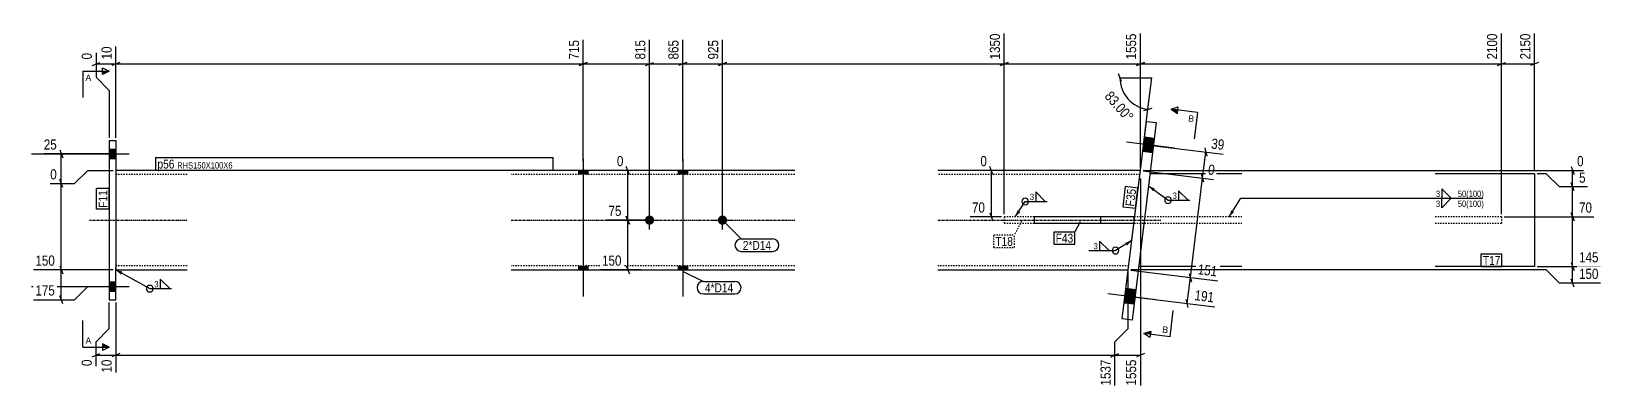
# Model space of a CAD drawing. Header units: millimetres. Extents: x 10 to 30124, y 3 to 600.
# Drawn here: x 10 to 2377, y 6 to 543 of the extents above; entities that cross this region are included whole.
import ezdxf

# ---------------------------------------------------------------- set-up
doc = ezdxf.new("R2010")
doc.units = ezdxf.units.MM
doc.linetypes.add('DXK_LINE_DOT2', pattern=[3.9198, 1.9599, -1.9599])
doc.linetypes.add('DXK_LINE_DOT3', pattern=[5.9187, 2.979, -0.9799, 0.9799, -0.9799])
for name, color, linetype in [('MÅLSÆTNING', 7, 'Continuous'), ('STÅL', 7, 'Continuous'), ('TEKST', 7, 'Continuous')]:
    doc.layers.add(name, color=color, linetype=linetype)
doc.styles.add('Arial', font='ARIAL.TTF', dxfattribs={"height": 0.2})
doc.styles.add('Arial Narrow', font='ARIALN.TTF', dxfattribs={"height": 0.2})

msp = doc.modelspace()

# ---------------------------------------------------------------- hatches: boundary and pattern name
at = {"layer": 'STÅL', "linetype": 'Continuous'}
for color, points in [(4, [(1700.9, 360.2), (1703.6, 382), (1688.7, 383.8), (1686, 362)]), (4, [(1700.9, 360.2), (1703.6, 382), (1688.7, 383.8), (1686, 362)]), (96, [(137.1, 351.8), (137.1, 365.8), (127.1, 365.8), (127.1, 351.8)]), (96, [(137.1, 351.8), (137.1, 365.8), (127.1, 365.8), (127.1, 351.8)]), (96, [(849.1, 333.8), (835.1, 333.8), (835.1, 327.8), (849.1, 327.8)]), (96, [(849.1, 333.8), (835.1, 333.8), (835.1, 327.8), (849.1, 327.8)]), (96, [(999.1, 333.8), (985.1, 333.8), (985.1, 327.8), (999.1, 327.8)]), (96, [(999.1, 333.8), (985.1, 333.8), (985.1, 327.8), (999.1, 327.8)]), (96, [(942.1, 265.8, -1), (942.1, 251.8, -1)]), (96, [(1052.1, 265.8, -1), (1052.1, 251.8, -1)]), (96, [(849.1, 189.8), (835.1, 189.8), (835.1, 183.8), (849.1, 183.8)]), (96, [(849.1, 189.8), (835.1, 189.8), (835.1, 183.8), (849.1, 183.8)]), (96, [(999.1, 189.8), (985.1, 189.8), (985.1, 183.8), (999.1, 183.8)]), (96, [(999.1, 189.8), (985.1, 189.8), (985.1, 183.8), (999.1, 183.8)]), (96, [(137.1, 151.8), (137.1, 165.8), (127.1, 165.8), (127.1, 151.8)]), (96, [(137.1, 151.8), (137.1, 165.8), (127.1, 165.8), (127.1, 151.8)]), (4, [(1672.9, 131.9), (1675.5, 153.7), (1660.7, 155.6), (1658, 133.7)]), (4, [(1672.9, 131.9), (1675.5, 153.7), (1660.7, 155.6), (1658, 133.7)])]:
    msp.add_hatch(color=color, dxfattribs=at).paths.add_polyline_path(points)
at = {"layer": 'TEKST', "linetype": 'Continuous'}
for color, points in [(30, [(117.1, 478.5), (117.1, 483.5), (127.1, 483.5)]), (30, [(1739, 424.7), (1738.4, 419.7), (1729.1, 425.9)]), (3, [(1701.3, 302.5), (1694.8, 310.5), (1704.3, 306.5)]), (3, [(1501.3, 270.8), (1493.7, 263.8), (1497.1, 273.5)]), (3, [(1823.8, 270.9), (1816.3, 263.8), (1819.6, 273.6)]), (3, [(1659.7, 224.7), (1669.5, 227.9), (1662.3, 220.5)]), (3, [(144.6, 176.7), (137.1, 183.8), (147.1, 181.1)]), (30, [(117.1, 67.4), (117.1, 72.4), (127.1, 67.4)]), (30, [(1698.1, 91.6), (1697.5, 86.7), (1687.6, 87.9)])]:
    msp.add_hatch(color=color, dxfattribs=at).paths.add_polyline_path(points)

# ---------------------------------------------------------------- linework, layer by layer
at = {"layer": 'MÅLSÆTNING', "color": 7, "linetype": 'Continuous'}
for p, q in [((842.1, 347.8), (842.1, 530.3)), ((842.1, 347.8), (842.1, 530.3)), ((942.1, 262.8), (942.1, 530.3)), ((992.1, 347.8), (992.1, 530.3)), ((992.1, 347.8), (992.1, 530.3)), ((1052.1, 262.8), (1052.1, 530.3)), ((1052.1, 262.8), (1052.1, 530.3)), ((1477.1, 267.8), (1477.1, 540)), ((2227.1, 267.8), (2227.1, 540)), ((2227.1, 267.8), (2227.1, 540)), ((2277.1, 332.8), (2277.1, 540)), ((107.1, 510.8), (107.1, 474.2)), ((137.1, 382.8), (137.1, 520.5)), ((137.1, 382.8), (137.1, 520.5)), ((101.1, 491.8), (113.1, 496.6)), ((107.1, 494.2), (137.1, 494.2)), ((107.1, 474.2), (127.1, 454.2)), ((143.1, 496.6), (131.1, 491.8)), ((143.1, 496.6), (131.1, 491.8)), ((137.1, 494.2), (842.1, 494.2)), ((848.1, 496.6), (836.1, 491.8)), ((836.1, 491.8), (848.1, 496.6)), ((842.1, 494.2), (942.1, 494.2)), ((936.1, 491.8), (948.1, 496.6)), ((998.1, 496.6), (986.1, 491.8)), ((998.1, 496.6), (986.1, 491.8)), ((992.1, 494.2), (1052.1, 494.2)), ((1058.1, 496.6), (1046.1, 491.8)), ((1046.1, 491.8), (1058.1, 496.6)), ((1052.1, 494.2), (1477.1, 494.2)), ((1471.1, 491.8), (1483.1, 496.6)), ((1654.1, 467.5), (1649.3, 479.5)), ((1651.7, 473.5), (1699.7, 473.5)), ((1688.5, 496.6), (1676.5, 491.8)), ((1676.5, 491.8), (1688.5, 496.6)), ((1682.5, 494.2), (2227.1, 494.2)), ((1693.8, 425.8), (1699.7, 473.5)), ((2221.1, 491.8), (2233.1, 496.6)), ((2221.1, 491.8), (2233.1, 496.6)), ((2227.1, 494.2), (2277.1, 494.2)), ((2283.1, 496.6), (2271.1, 491.8)), ((127.1, 454.2), (127.1, 382.8)), ((1687.6, 424.2), (1700.1, 427.5)), ((1683, 337.7), (1693.8, 425.8)), ((133.1, 358.8), (28.4, 358.8)), ((52.3, 364.8), (57.1, 352.8)), ((54.7, 313.8), (54.7, 358.8)), ((74.7, 313.8), (94.7, 333.8)), ((74.7, 313.8), (94.7, 333.8)), ((94.7, 333.8), (133.1, 333.8)), ((94.7, 333.8), (133.1, 333.8)), ((928.9, 333.8), (892.9, 333.8)), ((911.8, 327.8), (907, 339.8)), ((1474.1, 333.8), (1441.2, 333.8)), ((1460.1, 327.8), (1455.3, 339.8)), ((1457.7, 263.8), (1457.7, 333.8)), ((1686.5, 333.3), (1792.8, 320.2)), ((38.1, 313.8), (74.7, 313.8)), ((38.1, 313.8), (74.7, 313.8)), ((57.1, 307.8), (52.3, 319.8)), ((57.1, 307.8), (52.3, 319.8)), ((1682.5, 321.6), (1682.5, 9.6)), ((1778, 316), (1774.7, 328.5)), ((2294.6, 328.8), (2281.1, 328.8)), ((2294.6, 328.8), (2281.1, 328.8)), ((2314.6, 308.8), (2294.6, 328.8)), ((2314.6, 308.8), (2294.6, 328.8)), ((2357, 308.8), (2314.6, 308.8)), ((2337, 302.8), (2332.2, 314.8)), ((2334.6, 263.8), (2334.6, 308.8)), ((911.8, 252.8), (907, 264.8)), ((1473.1, 263.8), (1425.6, 263.8)), ((1455.3, 269.8), (1460.1, 257.8)), ((2231.1, 263.8), (2366.7, 263.8)), ((2231.1, 263.8), (2366.7, 263.8)), ((2332.2, 269.8), (2337, 257.8)), ((2337, 257.8), (2332.2, 269.8)), ((2334.6, 188.8), (2334.6, 263.8)), ((938.1, 258.8), (877.3, 258.8)), ((909.4, 183.8), (909.4, 258.8)), ((52.3, 189.8), (57.1, 177.8)), ((907, 189.8), (911.8, 177.8)), ((2332.2, 194.8), (2337, 182.8)), ((2332.2, 194.8), (2337, 182.8)), ((133.1, 183.8), (12.8, 183.8)), ((54.7, 138.8), (54.7, 183.8)), ((928.9, 183.8), (867.5, 183.8)), ((1664.1, 95.4), (1664.1, 179.8)), ((1664.1, 95.4), (1664.1, 179.8)), ((1668.1, 183.3), (1799.5, 167.2)), ((1753.1, 133.1), (1758, 172.3)), ((1756.3, 178.5), (1759.6, 166)), ((2281.1, 188.8), (2376.5, 188.8)), ((2281.1, 188.8), (2376.5, 188.8)), ((2314.6, 163.8), (2294.6, 183.8)), ((2337, 157.8), (2332.2, 169.8)), ((2334.6, 163.8), (2334.6, 188.8)), ((57.1, 132.8), (52.3, 144.8)), ((74.7, 138.8), (94.7, 158.8)), ((94.7, 158.8), (133.1, 158.8)), ((1663.3, 144.1), (1794.7, 128)), ((2376.5, 163.8), (2314.6, 163.8)), ((12.8, 138.8), (74.7, 138.8)), ((127.1, 95.4), (127.1, 134.8)), ((137.1, 134.8), (137.1, 29.1)), ((137.1, 134.8), (137.1, 29.1)), ((1754.8, 126.9), (1751.5, 139.4)), ((107.1, 75.4), (127.1, 95.4)), ((1644.1, 75.4), (1664.1, 95.4)), ((1644.1, 75.4), (1664.1, 95.4)), ((107.1, 38.9), (107.1, 75.4)), ((1644.1, 9.6), (1644.1, 75.4)), ((101.1, 53), (113.1, 57.8)), ((107.1, 55.4), (137.1, 55.4)), ((143.1, 57.8), (131.1, 53)), ((143.1, 57.8), (131.1, 53)), ((137.1, 55.4), (1644.1, 55.4)), ((1638.1, 53), (1650.1, 57.8)), ((1688.5, 57.8), (1676.5, 53))]:
    msp.add_line(p, q, dxfattribs=at)
msp.add_arc((1699.7, 473.5), 48, 180, 263, dxfattribs=at)
at = {"layer": 'STÅL', "color": 2, "linetype": 'Continuous'}
for p, q in [((1655, 109.9), (1691.6, 407.7)), ((1706.5, 405.8), (1669.9, 108.1)), ((1691.6, 407.7), (1706.5, 405.8)), ((127.1, 378.8), (137.1, 378.8)), ((127.1, 378.8), (127.1, 138.8)), ((137.1, 378.8), (137.1, 331.3)), ((244.6, 333.8), (137.1, 333.8)), ((1161.1, 333.8), (733.1, 333.8)), ((1682.5, 333.8), (1377.1, 333.8)), ((137.1, 331.3), (137.1, 187.3)), ((1835.8, 328.8), (1697, 328.8)), ((2277.1, 328.8), (2127.1, 328.8)), ((2277.1, 328.8), (2277.1, 188.8)), ((1522.7, 253.8), (1522.7, 263.8)), ((1672.7, 263.8), (1522.7, 263.8)), ((1622.7, 253.8), (1622.7, 263.8)), ((1672.7, 263.8), (1672.7, 253.8)), ((1672.7, 253.8), (1522.7, 253.8)), ((137.1, 186.3), (137.1, 187.3)), ((137.1, 138.8), (137.1, 186.3)), ((137.1, 183.8), (244.6, 183.8)), ((733.1, 183.8), (1161.1, 183.8)), ((1377.1, 183.8), (1664.1, 183.8)), ((1835.8, 188.8), (1679.8, 188.8)), ((2277.1, 188.8), (2127.1, 188.8)), ((127.1, 138.8), (137.1, 138.8)), ((1669.9, 108.1), (1655, 109.9))]:
    msp.add_line(p, q, dxfattribs=at)
at = {"layer": 'STÅL', "color": 4, "linetype": 'Continuous'}
for p, q in [((1703.6, 382), (1688.7, 383.8)), ((1703.6, 382), (1688.7, 383.8)), ((1734, 367.2), (1661.5, 376.1)), ((1734, 367.2), (1661.5, 376.1)), ((1700.9, 360.2), (1686, 362)), ((1700.9, 360.2), (1686, 362)), ((1706, 138.9), (1633.5, 147.8)), ((1706, 138.9), (1633.5, 147.8)), ((1675.5, 153.7), (1660.7, 155.6)), ((1675.5, 153.7), (1660.7, 155.6)), ((1672.9, 131.9), (1658, 133.7)), ((1672.9, 131.9), (1658, 133.7))]:
    msp.add_line(p, q, dxfattribs=at)
at = {"layer": 'STÅL', "color": 96, "linetype": 'Continuous'}
for p, q in [((9.6, 358.8), (157.1, 358.8)), ((9.6, 358.8), (157.1, 358.8)), ((127.1, 365.8), (137.1, 365.8)), ((127.1, 365.8), (137.1, 365.8)), ((127.1, 351.8), (137.1, 351.8)), ((127.1, 351.8), (137.1, 351.8)), ((835.1, 333.8), (835.1, 327.8)), ((835.1, 333.8), (835.1, 327.8)), ((842.1, 351.3), (842.1, 143.8)), ((842.1, 351.3), (842.1, 143.8)), ((849.1, 333.8), (849.1, 327.8)), ((849.1, 333.8), (849.1, 327.8)), ((985.1, 333.8), (985.1, 327.8)), ((985.1, 333.8), (985.1, 327.8)), ((992.1, 351.3), (992.1, 143.8)), ((992.1, 351.3), (992.1, 143.8)), ((999.1, 333.8), (999.1, 327.8)), ((999.1, 333.8), (999.1, 327.8)), ((942.1, 244.8), (942.1, 272.8)), ((1052.1, 244.8), (1052.1, 272.8)), ((928.1, 258.8), (956.1, 258.8)), ((1038.1, 258.8), (1066.1, 258.8)), ((835.1, 189.8), (835.1, 183.8)), ((835.1, 189.8), (835.1, 183.8)), ((849.1, 189.8), (849.1, 183.8)), ((849.1, 189.8), (849.1, 183.8)), ((985.1, 189.8), (985.1, 183.8)), ((985.1, 189.8), (985.1, 183.8)), ((999.1, 189.8), (999.1, 183.8)), ((999.1, 189.8), (999.1, 183.8)), ((127.1, 165.8), (137.1, 165.8)), ((127.1, 165.8), (137.1, 165.8)), ((9.6, 158.8), (157.1, 158.8)), ((9.6, 158.8), (157.1, 158.8)), ((127.1, 151.8), (137.1, 151.8)), ((127.1, 151.8), (137.1, 151.8))]:
    msp.add_line(p, q, dxfattribs=at)
at = {"layer": 'STÅL', "color": 7, "linetype": 'DXK_LINE_DOT2'}
for p, q in [((137.1, 333.8), (137.1, 331.3)), ((1664.1, 183.8), (1682.5, 333.8)), ((137.1, 331.3), (137.1, 186.3)), ((244.6, 327.8), (137.1, 327.8)), ((1161.1, 327.8), (733.1, 327.8)), ((1681.8, 327.8), (1377.1, 327.8)), ((1697, 328.8), (1679.8, 188.8)), ((1835.8, 263.8), (1477.1, 263.8)), ((1477.1, 263.8), (1477.1, 253.8)), ((2227.1, 263.8), (2127.1, 263.8)), ((2227.1, 263.8), (2227.1, 253.8)), ((1835.8, 253.8), (1477.1, 253.8)), ((2227.1, 253.8), (2127.1, 253.8)), ((244.6, 189.8), (137.1, 189.8)), ((1161.1, 189.8), (733.1, 189.8)), ((1664.9, 189.8), (1377.1, 189.8)), ((137.1, 186.3), (137.1, 183.8))]:
    msp.add_line(p, q, dxfattribs=at)
at = {"layer": 'STÅL', "color": 7, "linetype": 'DXK_LINE_DOT3'}
for p, q in [((97.1, 258.8), (244.6, 258.8)), ((733.1, 258.8), (1161.1, 258.8)), ((1377.1, 258.8), (1713.3, 258.8))]:
    msp.add_line(p, q, dxfattribs=at)
at = {"layer": 'TEKST', "color": 30, "linetype": 'Continuous'}
for p, q in [((127.1, 483.5), (117.1, 478.5)), ((1729.1, 425.9), (1739.6, 429.7)), ((1738.4, 419.7), (1739.6, 429.7)), ((1729.1, 425.9), (1738.4, 419.7)), ((127.1, 67.4), (117.1, 72.4)), ((1687.6, 87.9), (1698.1, 91.6)), ((1696.9, 81.7), (1687.6, 87.9)), ((1698.1, 91.6), (1696.9, 81.7))]:
    msp.add_line(p, q, dxfattribs=at)
at = {"layer": 'TEKST', "color": 3, "linetype": 'Continuous'}
for p, q in [((1816.3, 263.8), (1834, 291.7)), ((1669.5, 227.9), (1645.1, 212.8))]:
    msp.add_line(p, q, dxfattribs=at)
for start, end in [(90, 270), (270, 90)]:
    msp.add_arc((1645.1, 212.8), 5, start, end, dxfattribs=at)

# ---------------------------------------------------------------- wipeouts: each hides what was drawn before it
at = {"color": 0, "linetype": 'Continuous'}
msp.add_wipeout([(1763, 406.6), (1764.2, 416.6), (1755.4, 417.7), (1754.2, 407.7)], dxfattribs=at).dxf.layer = 'TEKST'
at = {"color": 0}
for points in [[(1522.7, 288.2), (1522.7, 299.8), (1515, 299.8), (1515, 288.2)], [(1738.1, 290), (1738.1, 301.6), (1730.4, 301.6), (1730.4, 290)], [(2135.2, 292.9), (2135.2, 304.5), (2127.5, 304.5), (2127.5, 292.9)], [(1581.2, 225), (1581.2, 239), (1554.8, 239), (1554.8, 225)], [(1125.4, 214), (1125.4, 228), (1082.8, 228), (1082.8, 214)], [(1490.2, 220), (1490.2, 234), (1463.8, 234), (1463.8, 220)], [(1618.9, 214), (1618.9, 225.6), (1611.2, 225.6), (1611.2, 214)], [(202, 156.7), (202, 168.3), (194.3, 168.3), (194.3, 156.7)], [(1068.4, 150.1), (1068.4, 164.1), (1025.7, 164.1), (1025.7, 150.1)]]:
    msp.add_wipeout(points, dxfattribs=at).dxf.layer = 'TEKST'

# ---------------------------------------------------------------- next in the draw order: linework, layer by layer
at = {"layer": 'TEKST', "color": 7, "linetype": 'Continuous'}
for q in [(1729.1, 425.9), (1763.9, 381.3)]:
    msp.add_line((1768.8, 421), q, dxfattribs=at)
at = {"layer": 'TEKST', "color": 3, "linetype": 'Continuous'}
for p, q in [((1694.8, 310.5), (1724.2, 288.8)), ((1493.7, 263.8), (1508.8, 287)), ((1508.8, 287), (1541.9, 287)), ((1539, 287), (1524.8, 301.3)), ((1524.8, 301.3), (1524.8, 287)), ((1524.8, 287), (1539, 287)), ((1724.2, 288.8), (1757.3, 288.8)), ((1754.4, 288.8), (1740.2, 303)), ((1740.2, 303), (1740.2, 288.8)), ((1740.2, 288.8), (1754.4, 288.8)), ((2151.5, 291.7), (2137.2, 305.9)), ((2137.2, 305.9), (2137.2, 291.7)), ((2137.2, 291.7), (2151.5, 291.7)), ((1635.3, 212.8), (1621, 227.1)), ((1621, 227.1), (1621, 212.8)), ((1605, 212.8), (1645.1, 212.8)), ((1621, 212.8), (1635.3, 212.8)), ((137.1, 183.8), (188.1, 155.5)), ((218.3, 155.5), (204, 169.8)), ((204, 169.8), (204, 155.5)), ((188.1, 155.5), (221.2, 155.5)), ((204, 155.5), (218.3, 155.5))]:
    msp.add_line(p, q, dxfattribs=at)
for centre, start, end in [((1508.8, 287), 90, 270), ((1508.8, 287), 270, 90), ((1724.2, 288.8), 90, 270), ((1724.2, 288.8), 270, 90), ((188.1, 155.5), 90, 270), ((188.1, 155.5), 270, 90)]:
    msp.add_arc(centre, 5, start, end, dxfattribs=at)

# ---------------------------------------------------------------- next in the draw order: texts
at = {"layer": 'TEKST', "color": 3, "linetype": 'Continuous', "style": 'Arial'}
msp.add_text('B', height=9.55, rotation=-7.0015, dxfattribs=at).set_placement((1754.2, 407.7))
at = {"layer": 'TEKST', "color": 3, "style": 'Arial Narrow'}
for p in [(1515.8, 289), (1731.2, 290.8), (1612, 214.8), (195.1, 157.5)]:
    msp.add_text('3', height=9.54, dxfattribs=at).set_placement(p)

# ---------------------------------------------------------------- next in the draw order: wipeouts: each hides what was drawn before it
at = {"color": 0, "linetype": 'Continuous'}
for points, layer in [([(133.9, 523.7), (111.5, 523.7), (111.5, 497.8), (133.9, 497.8)], 'MÅLSÆTNING'), ([(838.9, 533.5), (816.5, 533.5), (816.5, 497.8), (838.9, 497.8)], 'MÅLSÆTNING'), ([(938.9, 533.5), (916.5, 533.5), (916.5, 497.8), (938.9, 497.8)], 'MÅLSÆTNING'), ([(1048.9, 533.5), (1026.5, 533.5), (1026.5, 497.8), (1048.9, 497.8)], 'MÅLSÆTNING'), ([(1473.9, 543.2), (1451.5, 543.2), (1451.5, 497.8), (1473.9, 497.8)], 'MÅLSÆTNING'), ([(2223.9, 543.2), (2201.5, 543.2), (2201.5, 497.8), (2223.9, 497.8)], 'MÅLSÆTNING'), ([(2273.9, 543.2), (2251.5, 543.2), (2251.5, 497.8), (2273.9, 497.8)], 'MÅLSÆTNING'), ([(51.1, 362), (51.1, 384.4), (25.2, 384.4), (25.2, 362)], 'MÅLSÆTNING'), ([(1454.1, 337), (1454.1, 359.4), (1438, 359.4), (1438, 337)], 'MÅLSÆTNING'), ([(2357.3, 312), (2357.3, 334.4), (2341.1, 334.4), (2341.1, 312)], 'MÅLSÆTNING'), ([(902.9, 262), (902.9, 284.4), (877, 284.4), (877, 262)], 'MÅLSÆTNING'), ([(1451.2, 267), (1451.2, 289.4), (1425.3, 289.4), (1425.3, 267)], 'MÅLSÆTNING'), ([(2367, 267), (2367, 289.4), (2341.1, 289.4), (2341.1, 267)], 'MÅLSÆTNING'), ([(2376.8, 192), (2376.8, 214.4), (2341.1, 214.4), (2341.1, 192)], 'MÅLSÆTNING'), ([(48.2, 187), (48.2, 209.4), (12.5, 209.4), (12.5, 187)], 'MÅLSÆTNING'), ([(902.9, 187), (902.9, 209.4), (867.3, 209.4), (867.3, 187)], 'MÅLSÆTNING'), ([(1800.2, 170.3), (1802.9, 192.5), (1767.5, 196.9), (1764.8, 174.6)], 'MÅLSÆTNING'), ([(48.2, 142), (48.2, 164.4), (12.5, 164.4), (12.5, 142)], 'MÅLSÆTNING'), ([(1795.4, 131.1), (1798.1, 153.4), (1762.7, 157.7), (1760, 135.5)], 'MÅLSÆTNING'), ([(133.9, 51.8), (111.5, 51.8), (111.5, 25.9), (133.9, 25.9)], 'MÅLSÆTNING'), ([(1640.9, 51.8), (1618.5, 51.8), (1618.5, 6.4), (1640.9, 6.4)], 'MÅLSÆTNING'), ([(100, 468.5), (100, 478.5), (91.1, 478.5), (91.1, 468.5)], 'TEKST'), ([(1723.9, 88.5), (1725.2, 98.4), (1716.3, 99.5), (1715.1, 89.5)], 'TEKST'), ([(100, 72.4), (100, 82.4), (91.1, 82.4), (91.1, 72.4)], 'TEKST')]:
    msp.add_wipeout(points, dxfattribs=at).dxf.layer = layer
at = {"color": 0}
for points, layer in [([(1662.1, 400.9), (1678.9, 415.8), (1639.9, 459.8), (1623.1, 445)], 'MÅLSÆTNING'), ([(225.4, 336.6), (225.4, 350.6), (199.8, 350.6), (199.8, 336.6)], 'TEKST'), ([(124.3, 304), (110.3, 304), (110.3, 277.5), (124.3, 277.5)], 'TEKST'), ([(1676.2, 305.2), (1662.3, 306.9), (1659.1, 280.6), (1673, 278.9)], 'TEKST'), ([(1581.2, 225), (1581.2, 239), (1554.8, 239), (1554.8, 225)], 'TEKST'), ([(1125.4, 214), (1125.4, 228), (1082.8, 228), (1082.8, 214)], 'TEKST'), ([(1490.2, 220), (1490.2, 234), (1463.8, 234), (1463.8, 220)], 'TEKST'), ([(1068.4, 150.1), (1068.4, 164.1), (1025.7, 164.1), (1025.7, 150.1)], 'TEKST')]:
    msp.add_wipeout(points, dxfattribs=at).dxf.layer = layer

# ---------------------------------------------------------------- next in the draw order: linework, layer by layer
at = {"layer": 'MÅLSÆTNING', "color": 7, "linetype": 'Continuous'}
for p, q in [((942.1, 262.8), (942.1, 530.3)), ((1477.1, 267.8), (1477.1, 540)), ((1682.5, 337.8), (1682.5, 540)), ((1682.5, 337.8), (1682.5, 540)), ((936.1, 491.8), (948.1, 496.6)), ((942.1, 494.2), (992.1, 494.2)), ((1483.1, 496.6), (1471.1, 491.8)), ((1477.1, 494.2), (1682.5, 494.2)), ((909.4, 258.8), (909.4, 333.8)), ((2332.2, 339.8), (2337, 327.8)), ((2334.6, 308.8), (2334.6, 333.8)), ((54.7, 183.8), (54.7, 313.8)), ((1758, 172.3), (1776.4, 322.3)), ((2357, 308.8), (2314.6, 308.8)), ((2337, 302.8), (2332.2, 314.8)), ((907, 264.8), (911.8, 252.8)), ((938.1, 258.8), (877.3, 258.8)), ((52.3, 189.8), (57.1, 177.8)), ((133.1, 183.8), (12.8, 183.8)), ((2294.6, 183.8), (1668.1, 183.8)), ((1668.1, 183.3), (1799.5, 167.2)), ((1756.3, 178.5), (1759.6, 166)), ((1644.1, 9.6), (1644.1, 75.4)), ((1638.1, 53), (1650.1, 57.8)), ((1644.1, 55.4), (1682.5, 55.4))]:
    msp.add_line(p, q, dxfattribs=at)
at = {"layer": 'TEKST', "color": 7, "linetype": 'Continuous'}
for p, q in [((87.1, 483.5), (87.1, 443.5)), ((87.1, 483.5), (127.1, 483.5)), ((1052.1, 258.8), (1080.4, 230.4)), ((1552.4, 241.4), (1583.6, 241.4)), ((1552.4, 222.6), (1552.4, 241.4)), ((1591.5, 256.1), (1583.6, 241.4)), ((1583.6, 222.6), (1583.6, 241.4)), ((1080.4, 230.4), (1127.8, 230.4)), ((1552.4, 222.6), (1583.6, 222.6)), ((1080.4, 211.6), (1127.8, 211.6)), ((991.6, 182.1), (1023.3, 166.5)), ((1023.3, 166.5), (1070.8, 166.5)), ((1023.3, 147.7), (1070.8, 147.7)), ((1727.3, 83), (1732.2, 122.7)), ((87.1, 67.4), (87.1, 107.4)), ((1727.3, 83), (1687.6, 87.9)), ((87.1, 67.4), (127.1, 67.4))]:
    msp.add_line(p, q, dxfattribs=at)
at = {"layer": 'TEKST', "color": 30, "linetype": 'Continuous'}
for p, q in [((117.1, 478.5), (117.1, 488.5)), ((117.1, 488.5), (127.1, 483.5)), ((117.1, 72.4), (117.1, 62.4)), ((127.1, 67.4), (117.1, 62.4))]:
    msp.add_line(p, q, dxfattribs=at)
at = {"layer": 'TEKST', "color": 7, "linetype": 'DXK_LINE_DOT2'}
for p, q in [((1503.1, 257), (1492.6, 236.4)), ((1461.4, 236.4), (1492.6, 236.4)), ((1461.4, 217.6), (1461.4, 236.4)), ((1461.4, 217.6), (1492.6, 217.6)), ((1492.6, 217.6), (1492.6, 236.4))]:
    msp.add_line(p, q, dxfattribs=at)
at = {"layer": 'TEKST', "color": 7, "linetype": 'Continuous'}
for centre, start, end in [((1080.4, 221), 90, 270), ((1127.8, 221), 270, 90), ((1023.3, 157.1), 90, 270), ((1070.8, 157.1), 270, 90)]:
    msp.add_arc(centre, 9.4, start, end, dxfattribs=at)

# ---------------------------------------------------------------- next in the draw order: texts
at = {"layer": 'MÅLSÆTNING', "color": 3, "linetype": 'Continuous', "style": 'Arial Narrow'}
for s, rotation, p in [('715', 90.0002, (835.7, 501)), ('815', 90.0002, (935.7, 501)), ('925', 90.0002, (1045.7, 501)), ('1350', 90.0002, (1470.7, 501)), ('2100', 90.0002, (2220.7, 501)), ('2150', 90.0002, (2270.7, 501)), ('151', -7.0015, (1768.4, 177.4)), ('191', -7.0015, (1763.6, 138.3)), ('1537', 90.0002, (1637.7, 9.6))]:
    msp.add_text(s, height=15.27, rotation=rotation, dxfattribs=at).set_placement(p)
at = {"layer": 'MÅLSÆTNING', "color": 3, "style": 'Arial Narrow'}
msp.add_text('83.00°', height=15.27, rotation=-48.5009, dxfattribs=at).set_placement((1627.6, 444.7))
at = {"layer": 'MÅLSÆTNING', "color": 3, "linetype": 'Continuous', "style": 'Arial Narrow'}
for s, height, p in [('25', 15.27, (28.4, 365.2)), ('0', 15.3, (1441.2, 340.2)), ('5', 15.3, (2344.3, 315.2)), ('70', 15.27, (1428.5, 270.2)), ('70', 15.27, (2344.3, 270.2)), ('75', 15.27, (880.2, 265.2)), ('150', 15.27, (15.7, 190.2)), ('150', 15.27, (870.5, 190.2)), ('175', 15.27, (15.7, 145.2))]:
    msp.add_text(s, height=height, dxfattribs=at).set_placement(p)
at = {"layer": 'TEKST', "color": 3, "linetype": 'Continuous', "style": 'Arial'}
for p in [(91.1, 468.5), (91.1, 72.4)]:
    msp.add_text('A', height=9.55, dxfattribs=at).set_placement(p)
at = {"layer": 'TEKST', "color": 3, "style": 'Arial Narrow'}
for s, p in [('F43', (1554.8, 225)), ('2*D14', (1082.8, 214)), ('T18', (1463.8, 220)), ('4*D14', (1025.7, 150.1))]:
    msp.add_text(s, height=13.36, dxfattribs=at).set_placement(p)
at = {"layer": 'TEKST', "color": 3, "linetype": 'Continuous', "style": 'Arial'}
msp.add_text('B', height=9.55, rotation=-7.0015, dxfattribs=at).set_placement((1715.1, 89.5))

# ---------------------------------------------------------------- next in the draw order: wipeouts: each hides what was drawn before it
at = {"color": 0, "linetype": 'Continuous'}
for points, layer in [([(103.9, 514), (81.5, 514), (81.5, 497.8), (103.9, 497.8)], 'MÅLSÆTNING'), ([(2376.8, 167), (2376.8, 189.4), (2341.1, 189.4), (2341.1, 167)], 'MÅLSÆTNING'), ([(103.9, 51.8), (81.5, 51.8), (81.5, 35.6), (103.9, 35.6)], 'MÅLSÆTNING'), ([(2135.2, 277.9), (2135.2, 289.5), (2127.5, 289.5), (2127.5, 277.9)], 'TEKST'), ([(2199.9, 292.9), (2199.9, 304.5), (2160.6, 304.5), (2160.6, 292.9)], 'TEKST')]:
    msp.add_wipeout(points, dxfattribs=at).dxf.layer = layer
at = {"color": 0}
for points in [[(225.4, 336.6), (225.4, 350.6), (199.8, 350.6), (199.8, 336.6)], [(124.3, 304), (110.3, 304), (110.3, 277.5), (124.3, 277.5)], [(1676.2, 305.2), (1662.3, 306.9), (1659.1, 280.6), (1673, 278.9)]]:
    msp.add_wipeout(points, dxfattribs=at).dxf.layer = 'TEKST'

# ---------------------------------------------------------------- next in the draw order: linework, layer by layer
at = {"layer": 'TEKST', "color": 7, "linetype": 'Continuous'}
for p, q in [((197.4, 334.2), (197.4, 353)), ((1656.4, 278.5), (1660.2, 309.5)), ((1678.9, 307.2), (1660.2, 309.5)), ((107.9, 275.1), (107.9, 306.4)), ((126.7, 306.4), (107.9, 306.4)), ((126.7, 275.1), (126.7, 306.4)), ((1675.1, 276.3), (1678.9, 307.2)), ((126.7, 275.1), (107.9, 275.1)), ((1675.1, 276.3), (1656.4, 278.5))]:
    msp.add_line(p, q, dxfattribs=at)
at = {"layer": 'TEKST', "color": 3, "linetype": 'Continuous'}
for p, q in [((2137.2, 291.7), (2151.5, 291.7)), ((2151.5, 291.7), (2137.2, 277.4)), ((2137.2, 277.4), (2137.2, 291.7))]:
    msp.add_line(p, q, dxfattribs=at)

# ---------------------------------------------------------------- next in the draw order: texts
at = {"layer": 'MÅLSÆTNING', "color": 3, "linetype": 'Continuous', "style": 'Arial Narrow'}
for s, height, p in [('0', 15.3, (100.7, 501)), ('10', 15.27, (130.7, 501)), ('0', 15.3, (100.7, 38.9)), ('10', 15.27, (130.7, 29.1))]:
    msp.add_text(s, height=height, rotation=90.0002, dxfattribs=at).set_placement(p)
for s, p in [('145', (2344.3, 195.2)), ('150', (2344.3, 170.2))]:
    msp.add_text(s, height=15.27, dxfattribs=at).set_placement(p)
at = {"layer": 'TEKST', "color": 3, "style": 'Arial Narrow'}
for s, rotation, p in [('F11', 90.0002, (124.3, 277.5)), ('F35', 82.9987, (1673, 278.9))]:
    msp.add_text(s, height=13.36, rotation=rotation, dxfattribs=at).set_placement(p)
msp.add_text('3', height=9.54, dxfattribs=at).set_placement((2128.3, 293.7))
at = {"layer": 'TEKST', "color": 3, "linetype": 'Continuous', "style": 'Arial Narrow'}
msp.add_text('3', height=9.54, dxfattribs=at).set_placement((2128.3, 278.7))

# ---------------------------------------------------------------- next in the draw order: wipeouts: each hides what was drawn before it
at = {"color": 0, "linetype": 'Continuous'}
for points in [[(988.9, 533.5), (966.5, 533.5), (966.5, 497.8), (988.9, 497.8)], [(1679.3, 543.2), (1656.9, 543.2), (1656.9, 497.8), (1679.3, 497.8)], [(905.8, 337), (905.8, 359.4), (889.7, 359.4), (889.7, 337)], [(51.1, 317), (51.1, 339.4), (34.9, 339.4), (34.9, 317)], [(1796.4, 323), (1799.1, 345.3), (1783.1, 347.2), (1780.3, 325)], [(1679.3, 51.8), (1656.9, 51.8), (1656.9, 6.4), (1679.3, 6.4)]]:
    msp.add_wipeout(points, dxfattribs=at).dxf.layer = 'MÅLSÆTNING'
at = {"color": 0}
for points in [[(794.5, 336.6), (794.5, 346.6), (229.6, 346.6), (229.6, 336.6)], [(2225.6, 191.4), (2225.6, 205.4), (2199.2, 205.4), (2199.2, 191.4)]]:
    msp.add_wipeout(points, dxfattribs=at).dxf.layer = 'TEKST'

# ---------------------------------------------------------------- next in the draw order: linework, layer by layer
at = {"layer": 'MÅLSÆTNING', "color": 7, "linetype": 'Continuous'}
for p, q in [((1691.3, 372.4), (1807.3, 358.2)), ((1776.4, 322.3), (1781.2, 361.4)), ((1779.5, 367.6), (1782.8, 355.1)), ((1686.5, 333.8), (2351.2, 333.8)), ((1686.5, 333.3), (1792.8, 320.2)), ((1778, 316), (1774.7, 328.5))]:
    msp.add_line(p, q, dxfattribs=at)

# ---------------------------------------------------------------- next in the draw order: texts
at = {"layer": 'MÅLSÆTNING', "color": 3, "linetype": 'Continuous', "style": 'Arial Narrow'}
for s, height, rotation, p in [('865', 15.27, 90.0002, (985.7, 501)), ('1555', 15.27, 90.0002, (1676.1, 501)), ('0', 15.3, -7.0015, (1783.9, 327.8)), ('1555', 15.27, 90.0002, (1676.1, 9.6))]:
    msp.add_text(s, height=height, rotation=rotation, dxfattribs=at).set_placement(p)
for p in [(892.9, 340.2), (38.1, 320.2)]:
    msp.add_text('0', height=15.3, dxfattribs=at).set_placement(p)

# ---------------------------------------------------------------- next in the draw order: wipeouts: each hides what was drawn before it
at = {"color": 0}
for points in [[(794.5, 336.6), (794.5, 346.6), (229.6, 346.6), (229.6, 336.6)], [(2225.6, 191.4), (2225.6, 205.4), (2199.2, 205.4), (2199.2, 191.4)]]:
    msp.add_wipeout(points, dxfattribs=at).dxf.layer = 'TEKST'
at = {"color": 0, "linetype": 'Continuous'}
msp.add_wipeout([(2199.9, 277.9), (2199.9, 289.5), (2160.6, 289.5), (2160.6, 277.9)], dxfattribs=at).dxf.layer = 'TEKST'

# ---------------------------------------------------------------- next in the draw order: linework, layer by layer
at = {"layer": 'TEKST', "color": 7, "linetype": 'Continuous'}
for p, q in [((197.4, 353), (796.9, 353)), ((197.4, 334.2), (796.9, 334.2)), ((796.9, 334.2), (796.9, 353)), ((2196.8, 207.8), (2228, 207.8)), ((2196.8, 189), (2196.8, 207.8)), ((2228, 189), (2228, 207.8)), ((2196.8, 189), (2228, 189))]:
    msp.add_line(p, q, dxfattribs=at)
at = {"layer": 'TEKST', "color": 3, "linetype": 'Continuous'}
msp.add_line((1834, 291.7), (2199.1, 291.7), dxfattribs=at)

# ---------------------------------------------------------------- next in the draw order: texts
at = {"layer": 'TEKST', "color": 3, "style": 'Arial Narrow'}
for s, height, p in [('p56', 13.36, (199.8, 336.6)), ('RHS150X100X6', 9.544, (229.6, 336.6)), ('T17', 13.36, (2199.2, 191.4))]:
    msp.add_text(s, height=height, dxfattribs=at).set_placement(p)
at = {"layer": 'TEKST', "color": 3, "linetype": 'Continuous', "style": 'Arial Narrow'}
for p in [(2161.4, 293.7), (2161.4, 278.7)]:
    msp.add_text('50(100)', height=9.54, dxfattribs=at).set_placement(p)

# ---------------------------------------------------------------- next in the draw order: wipeouts: each hides what was drawn before it
at = {"color": 0, "linetype": 'Continuous'}
for points in [[(1810.8, 361), (1813.6, 383.2), (1787.9, 386.4), (1785.1, 364.1)], [(2354.4, 337), (2354.4, 359.4), (2338.2, 359.4), (2338.2, 337)]]:
    msp.add_wipeout(points, dxfattribs=at).dxf.layer = 'MÅLSÆTNING'

# ---------------------------------------------------------------- next in the draw order: texts
at = {"layer": 'MÅLSÆTNING', "color": 3, "linetype": 'Continuous', "style": 'Arial Narrow'}
msp.add_text('39', height=15.27, rotation=-7.0015, dxfattribs=at).set_placement((1788.7, 366.9))
msp.add_text('0', height=15.3, dxfattribs=at).set_placement((2341.4, 340.2))

doc.saveas('drawing.dxf')
